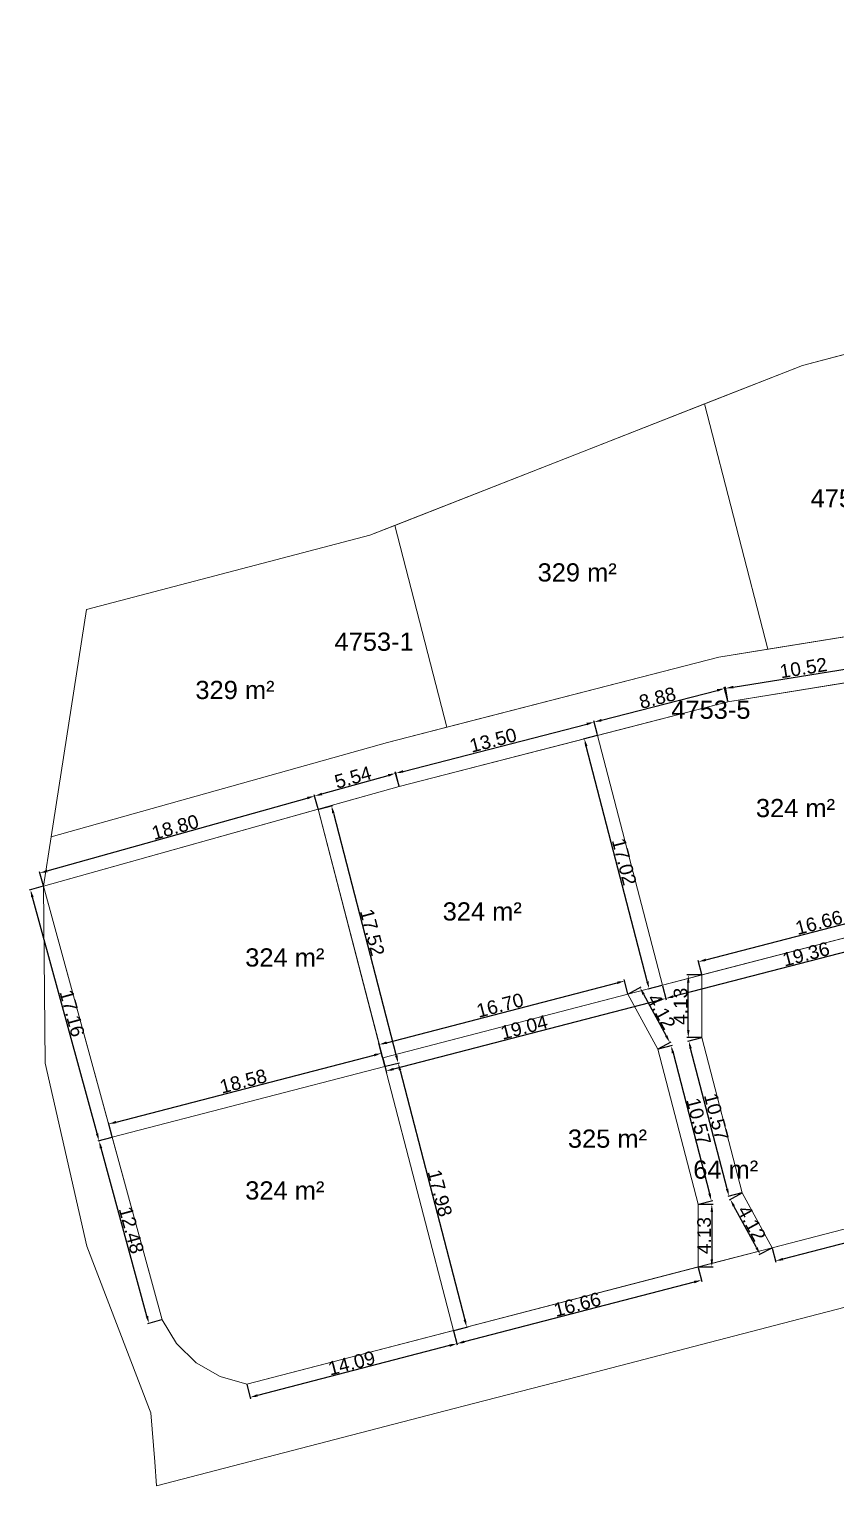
# Model space of a CAD drawing. Header units: metres. Extents: x 7500484 to 7500698, y 4674058 to 4675066.
# Drawn here: x 7500583.3 to 7500636.5, y 4674969.8 to 4675065.8 of the extents above; entities that cross this region are included whole.
import ezdxf

# ---------------------------------------------------------------- set-up
doc = ezdxf.new("R2010")
doc.units = ezdxf.units.M
doc.header["$PDMODE"] = 32
doc.header["$PDSIZE"] = 0.75
doc.layers.get('Defpoints').update_dxf_attribs({"lineweight": 0})
for name, color, linetype, lineweight in [('Nr-Kojshi', 251, 'Continuous', 0), ('Nr-Ri', 1, 'Continuous', 0), ('Parcela Baze', 7, 'Continuous', 0), ('ParcReNet_12', 1, 'Continuous', 0), ('YourDimensionLayer', 7, 'Continuous', 0)]:
    doc.layers.add(name, color=color, linetype=linetype, lineweight=lineweight)
doc.styles.get("Standard").update_dxf_attribs({"font": 'arial.ttf'})
doc.dimstyles.get("Standard").update_dxf_attribs({"dimtxt": 1.5, "dimasz": 0.18, "dimexe": 0.18, "dimexo": 0.0625, "dimgap": 0.09, "dimtad": 1, "dimtoh": 1, "dimzin": 0, "dimdsep": 46, "dimtxsty": 'Standard', "dimcen": 0.09, "dimse1": 1, "dimse2": 1, "dimsd1": 1, "dimsd2": 1, "dimadec": 0, "dimazin": 0, "dimtfac": 1, "dimtofl": 0, "dimtmove": 0, "dimatfit": 3, "dimfxl": 1, "dimtolj": 1, "dimtzin": 0, "dimarcsym": 0})

# ---------------------------------------------------------------- blocks, each defined once
blk = doc.blocks.new('*D146')
at = {"layer": 'Defpoints', "color": 0, "transparency": 16777216}
for p in [(7500602.38, 4675014.378), (7500606.78, 4674997.422), (7500607.651, 4674997.648)]:
    blk.add_point(p, dxfattribs=at)
at = {"layer": 'YourDimensionLayer', "color": 0, "lineweight": -2, "transparency": 16777216}
for p, q in [((7500602.41, 4675014.386), (7500603.338, 4675014.627)), ((7500603.377, 4675014.12), (7500607.526, 4674998.132)), ((7500606.81, 4674997.43), (7500607.738, 4674997.67))]:
    blk.add_line(p, q, dxfattribs=at)
at = {"layer": 'YourDimensionLayer', "color": 0, "transparency": 16777216}
for points in [[(7500603.457, 4675014.141), (7500603.296, 4675014.1), (7500603.251, 4675014.604)], [(7500607.606, 4674998.153), (7500607.445, 4674998.111), (7500607.651, 4674997.648)]]:
    blk.add_solid(points, dxfattribs=at)
at = {"layer": 'YourDimensionLayer', "color": 0, "transparency": 16777216, "insert": (7500605.94, 4675006.253), "char_height": 0.9, "attachment_point": 5, "rotation": 284.54689}
blk.add_mtext('\\A1;17.52', dxfattribs=at)
blk = doc.blocks.new('*D148')
at = {"layer": 'Defpoints', "color": 0, "transparency": 16777216}
for p in [(7500583.408, 4675009.067), (7500584.276, 4675009.304), (7500588.798, 4674992.755)]:
    blk.add_point(p, dxfattribs=at)
at = {"layer": 'YourDimensionLayer', "color": 0, "lineweight": -2, "transparency": 16777216}
for p, q in [((7500584.246, 4675009.296), (7500583.321, 4675009.043)), ((7500587.798, 4674993.001), (7500583.54, 4675008.584)), ((7500588.767, 4674992.747), (7500587.843, 4674992.495))]:
    blk.add_line(p, q, dxfattribs=at)
at = {"layer": 'YourDimensionLayer', "color": 0, "transparency": 16777216}
for points in [[(7500583.62, 4675008.606), (7500583.459, 4675008.563), (7500583.408, 4675009.067)], [(7500587.878, 4674993.023), (7500587.717, 4674992.979), (7500587.929, 4674992.518)]]:
    blk.add_solid(points, dxfattribs=at)
at = {"layer": 'YourDimensionLayer', "color": 0, "transparency": 16777216, "insert": (7500586.155, 4675000.925), "char_height": 0.9, "attachment_point": 5, "rotation": 285.28191}
blk.add_mtext('\\A1;17.16', dxfattribs=at)
blk = doc.blocks.new('*D149')
at = {"layer": 'Defpoints', "color": 0, "transparency": 16777216}
for p in [(7500602.137, 4675015.245), (7500602.38, 4675014.378), (7500584.276, 4675009.304)]:
    blk.add_point(p, dxfattribs=at)
at = {"layer": 'YourDimensionLayer', "color": 0, "lineweight": -2, "transparency": 16777216}
for p, q in [((7500584.515, 4675010.306), (7500601.656, 4675015.11)), ((7500602.372, 4675014.408), (7500602.113, 4675015.332)), ((7500584.268, 4675009.334), (7500584.009, 4675010.257))]:
    blk.add_line(p, q, dxfattribs=at)
at = {"layer": 'YourDimensionLayer', "color": 0, "transparency": 16777216}
for points in [[(7500601.633, 4675015.19), (7500601.678, 4675015.03), (7500602.137, 4675015.245)], [(7500584.492, 4675010.386), (7500584.537, 4675010.225), (7500584.033, 4675010.171)]]:
    blk.add_solid(points, dxfattribs=at)
at = {"layer": 'YourDimensionLayer', "color": 0, "transparency": 16777216, "insert": (7500592.949, 4675013.194), "char_height": 0.9, "attachment_point": 5, "rotation": 15.65766}
blk.add_mtext('\\A1;18.80', dxfattribs=at)
blk = doc.blocks.new('*D151')
at = {"layer": 'Defpoints', "color": 0, "transparency": 16777216}
for p in [(7500625.065, 4675002.776), (7500606.632, 4674997.992), (7500606.858, 4674997.121)]:
    blk.add_point(p, dxfattribs=at)
at = {"layer": 'YourDimensionLayer', "color": 0, "lineweight": -2, "transparency": 16777216}
for p, q in [((7500625.073, 4675002.746), (7500625.314, 4675001.818)), ((7500624.808, 4675001.779), (7500607.342, 4674997.247)), ((7500606.64, 4674997.962), (7500606.881, 4674997.034))]:
    blk.add_line(p, q, dxfattribs=at)
at = {"layer": 'YourDimensionLayer', "color": 0, "transparency": 16777216}
for points in [[(7500624.787, 4675001.86), (7500624.828, 4675001.698), (7500625.291, 4675001.905)], [(7500607.321, 4674997.328), (7500607.363, 4674997.166), (7500606.858, 4674997.121)]]:
    blk.add_solid(points, dxfattribs=at)
at = {"layer": 'YourDimensionLayer', "color": 0, "transparency": 16777216, "insert": (7500615.948, 4675000.001), "char_height": 0.9, "attachment_point": 5, "rotation": 14.54689}
blk.add_mtext('\\A1;19.04', dxfattribs=at)
blk = doc.blocks.new('*D153')
at = {"layer": 'Defpoints', "color": 0, "transparency": 16777216}
for p in [(7500607.473, 4675016.741), (7500607.716, 4675015.874), (7500602.38, 4675014.378)]:
    blk.add_point(p, dxfattribs=at)
at = {"layer": 'YourDimensionLayer', "color": 0, "lineweight": -2, "transparency": 16777216}
for p, q in [((7500602.619, 4675015.38), (7500606.992, 4675016.606)), ((7500607.708, 4675015.904), (7500607.449, 4675016.827)), ((7500602.372, 4675014.408), (7500602.113, 4675015.332))]:
    blk.add_line(p, q, dxfattribs=at)
at = {"layer": 'YourDimensionLayer', "color": 0, "transparency": 16777216}
for points in [[(7500606.969, 4675016.686), (7500607.014, 4675016.525), (7500607.473, 4675016.741)], [(7500602.596, 4675015.46), (7500602.641, 4675015.3), (7500602.137, 4675015.245)]]:
    blk.add_solid(points, dxfattribs=at)
at = {"layer": 'YourDimensionLayer', "color": 0, "transparency": 16777216, "insert": (7500604.669, 4675016.477), "char_height": 0.9, "attachment_point": 5, "rotation": 15.65766}
blk.add_mtext('\\A1;5.54', dxfattribs=at)
blk = doc.blocks.new('*D154')
at = {"layer": 'Defpoints', "color": 0, "transparency": 16777216}
for p in [(7500620.567, 4675020.118), (7500620.792, 4675019.246), (7500607.716, 4675015.874)]:
    blk.add_point(p, dxfattribs=at)
at = {"layer": 'YourDimensionLayer', "color": 0, "lineweight": -2, "transparency": 16777216}
for p, q in [((7500607.975, 4675016.87), (7500620.083, 4675019.993)), ((7500620.784, 4675019.276), (7500620.544, 4675020.205)), ((7500607.708, 4675015.904), (7500607.469, 4675016.833))]:
    blk.add_line(p, q, dxfattribs=at)
at = {"layer": 'YourDimensionLayer', "color": 0, "transparency": 16777216}
for points in [[(7500620.062, 4675020.073), (7500620.103, 4675019.912), (7500620.567, 4675020.118)], [(7500607.955, 4675016.951), (7500607.996, 4675016.79), (7500607.491, 4675016.745)]]:
    blk.add_solid(points, dxfattribs=at)
at = {"layer": 'YourDimensionLayer', "color": 0, "transparency": 16777216, "insert": (7500613.903, 4675018.92), "char_height": 0.9, "attachment_point": 5, "rotation": 14.4615}
blk.add_mtext('\\A1;13.50', dxfattribs=at)
blk = doc.blocks.new('*D156')
at = {"layer": 'Defpoints', "color": 0, "transparency": 16777216}
for p in [(7500643.803, 4675007.638), (7500625.065, 4675002.776), (7500625.291, 4675001.905)]:
    blk.add_point(p, dxfattribs=at)
at = {"layer": 'YourDimensionLayer', "color": 0, "lineweight": -2, "transparency": 16777216}
for p, q in [((7500643.81, 4675007.608), (7500644.051, 4675006.68)), ((7500643.545, 4675006.641), (7500625.775, 4675002.03)), ((7500625.073, 4675002.746), (7500625.314, 4675001.818))]:
    blk.add_line(p, q, dxfattribs=at)
at = {"layer": 'YourDimensionLayer', "color": 0, "transparency": 16777216}
for points in [[(7500643.524, 4675006.722), (7500643.566, 4675006.56), (7500644.029, 4675006.767)], [(7500625.755, 4675002.111), (7500625.796, 4675001.95), (7500625.291, 4675001.905)]]:
    blk.add_solid(points, dxfattribs=at)
at = {"layer": 'YourDimensionLayer', "color": 0, "transparency": 16777216, "insert": (7500634.533, 4675004.824), "char_height": 0.9, "attachment_point": 5, "rotation": 14.54689}
blk.add_mtext('\\A1;19.36', dxfattribs=at)
blk = doc.blocks.new('*D157')
at = {"layer": 'Defpoints', "color": 0, "transparency": 16777216}
for p in [(7500619.92, 4675019.02), (7500620.792, 4675019.246), (7500625.065, 4675002.776)]:
    blk.add_point(p, dxfattribs=at)
at = {"layer": 'YourDimensionLayer', "color": 0, "lineweight": -2, "transparency": 16777216}
for p, q in [((7500620.761, 4675019.238), (7500619.833, 4675018.998)), ((7500624.069, 4675003.034), (7500620.046, 4675018.536)), ((7500625.035, 4675002.768), (7500624.107, 4675002.527))]:
    blk.add_line(p, q, dxfattribs=at)
at = {"layer": 'YourDimensionLayer', "color": 0, "transparency": 16777216}
for points in [[(7500620.127, 4675018.557), (7500619.965, 4675018.515), (7500619.92, 4675019.02)], [(7500624.149, 4675003.055), (7500623.988, 4675003.013), (7500624.194, 4675002.55)]]:
    blk.add_solid(points, dxfattribs=at)
at = {"layer": 'YourDimensionLayer', "color": 0, "transparency": 16777216, "insert": (7500622.546, 4675010.912), "char_height": 0.9, "attachment_point": 5, "rotation": 284.54689}
blk.add_mtext('\\A1;17.02', dxfattribs=at)
blk = doc.blocks.new('*D158')
at = {"layer": 'Defpoints', "color": 0, "transparency": 16777216}
for p in [(7500629.166, 4675022.335), (7500629.391, 4675021.464), (7500620.792, 4675019.246)]:
    blk.add_point(p, dxfattribs=at)
at = {"layer": 'YourDimensionLayer', "color": 0, "lineweight": -2, "transparency": 16777216}
for p, q in [((7500621.051, 4675020.243), (7500628.682, 4675022.211)), ((7500629.383, 4675021.494), (7500629.144, 4675022.423)), ((7500620.784, 4675019.276), (7500620.544, 4675020.205))]:
    blk.add_line(p, q, dxfattribs=at)
at = {"layer": 'YourDimensionLayer', "color": 0, "transparency": 16777216}
for points in [[(7500628.661, 4675022.291), (7500628.703, 4675022.13), (7500629.166, 4675022.335)], [(7500621.03, 4675020.323), (7500621.072, 4675020.162), (7500620.567, 4675020.118)]]:
    blk.add_solid(points, dxfattribs=at)
at = {"layer": 'YourDimensionLayer', "color": 0, "transparency": 16777216, "insert": (7500624.741, 4675021.715), "char_height": 0.9, "attachment_point": 5, "rotation": 14.4615}
blk.add_mtext('\\A1;8.88', dxfattribs=at)
blk = doc.blocks.new('*D159')
at = {"layer": 'Defpoints', "color": 0, "transparency": 16777216}
for p in [(7500639.638, 4675024.025), (7500639.781, 4675023.137), (7500629.391, 4675021.464)]:
    blk.add_point(p, dxfattribs=at)
at = {"layer": 'YourDimensionLayer', "color": 0, "lineweight": -2, "transparency": 16777216}
for p, q in [((7500629.742, 4675022.432), (7500639.144, 4675023.946)), ((7500639.776, 4675023.167), (7500639.623, 4675024.114)), ((7500629.386, 4675021.495), (7500629.234, 4675022.441))]:
    blk.add_line(p, q, dxfattribs=at)
at = {"layer": 'YourDimensionLayer', "color": 0, "transparency": 16777216}
for points in [[(7500639.131, 4675024.028), (7500639.157, 4675023.863), (7500639.638, 4675024.025)], [(7500629.728, 4675022.514), (7500629.755, 4675022.35), (7500629.248, 4675022.353)]]:
    blk.add_solid(points, dxfattribs=at)
at = {"layer": 'YourDimensionLayer', "color": 0, "transparency": 16777216, "insert": (7500634.363, 4675023.687), "char_height": 0.9, "attachment_point": 5, "rotation": 9.14485}
blk.add_mtext('\\A1;10.52', dxfattribs=at)
blk = doc.blocks.new('*D200')
at = {"layer": 'Defpoints', "color": 0, "transparency": 16777216}
for p in [(7500648.466, 4674989.666), (7500632.301, 4674985.471), (7500632.527, 4674984.6)]:
    blk.add_point(p, dxfattribs=at)
at = {"layer": 'YourDimensionLayer', "color": 0, "lineweight": -2, "transparency": 16777216}
for p, q in [((7500648.474, 4674989.636), (7500648.715, 4674988.708)), ((7500648.208, 4674988.669), (7500633.011, 4674984.726)), ((7500632.308, 4674985.441), (7500632.549, 4674984.513))]:
    blk.add_line(p, q, dxfattribs=at)
at = {"layer": 'YourDimensionLayer', "color": 0, "transparency": 16777216}
for points in [[(7500648.187, 4674988.75), (7500648.229, 4674988.589), (7500648.692, 4674988.795)], [(7500632.99, 4674984.806), (7500633.032, 4674984.645), (7500632.527, 4674984.6)]]:
    blk.add_solid(points, dxfattribs=at)
at = {"layer": 'YourDimensionLayer', "color": 0, "transparency": 16777216, "insert": (7500640.483, 4674987.186), "char_height": 0.9, "attachment_point": 5, "rotation": 14.54689}
blk.add_mtext('\\A1;16.70', dxfattribs=at)
blk = doc.blocks.new('*D201')
at = {"layer": 'Defpoints', "color": 0, "transparency": 16777216}
for p in [(7500629.538, 4674988.661), (7500630.328, 4674989.092), (7500632.301, 4674985.471)]:
    blk.add_point(p, dxfattribs=at)
at = {"layer": 'YourDimensionLayer', "color": 0, "lineweight": -2, "transparency": 16777216}
for p, q in [((7500630.301, 4674989.077), (7500629.459, 4674988.618)), ((7500631.271, 4674985.48), (7500629.777, 4674988.222)), ((7500632.273, 4674985.456), (7500631.431, 4674984.998))]:
    blk.add_line(p, q, dxfattribs=at)
at = {"layer": 'YourDimensionLayer', "color": 0, "transparency": 16777216}
for points in [[(7500629.85, 4674988.262), (7500629.704, 4674988.182), (7500629.538, 4674988.661)], [(7500631.344, 4674985.52), (7500631.198, 4674985.44), (7500631.51, 4674985.041)]]:
    blk.add_solid(points, dxfattribs=at)
at = {"layer": 'YourDimensionLayer', "color": 0, "transparency": 16777216, "insert": (7500630.96, 4674987.089), "char_height": 0.9, "attachment_point": 5, "rotation": 298.58313}
blk.add_mtext('\\A1;4.12', dxfattribs=at)
blk = doc.blocks.new('*D202')
at = {"layer": 'Defpoints', "color": 0, "transparency": 16777216}
for p in [(7500627.674, 4674999.32), (7500626.803, 4674999.094), (7500630.328, 4674989.092)]:
    blk.add_point(p, dxfattribs=at)
at = {"layer": 'YourDimensionLayer', "color": 0, "lineweight": -2, "transparency": 16777216}
for p, q in [((7500627.644, 4674999.312), (7500626.716, 4674999.071)), ((7500629.331, 4674989.35), (7500626.928, 4674998.61)), ((7500630.298, 4674989.084), (7500629.37, 4674988.843))]:
    blk.add_line(p, q, dxfattribs=at)
at = {"layer": 'YourDimensionLayer', "color": 0, "transparency": 16777216}
for points in [[(7500627.009, 4674998.631), (7500626.848, 4674998.589), (7500626.803, 4674999.094)], [(7500629.412, 4674989.371), (7500629.251, 4674989.329), (7500629.457, 4674988.866)]]:
    blk.add_solid(points, dxfattribs=at)
at = {"layer": 'YourDimensionLayer', "color": 0, "transparency": 16777216, "insert": (7500628.618, 4674994.107), "char_height": 0.9, "attachment_point": 5, "rotation": 284.54689}
blk.add_mtext('\\A1;10.57', dxfattribs=at)
blk = doc.blocks.new('*D203')
at = {"layer": 'Defpoints', "color": 0, "transparency": 16777216}
for p in [(7500626.774, 4675003.453), (7500627.674, 4675003.453), (7500627.674, 4674999.32)]:
    blk.add_point(p, dxfattribs=at)
at = {"layer": 'YourDimensionLayer', "color": 0, "lineweight": -2, "transparency": 16777216}
for p, q in [((7500627.643, 4675003.453), (7500626.684, 4675003.453)), ((7500626.774, 4674999.82), (7500626.774, 4675002.953)), ((7500627.643, 4674999.32), (7500626.684, 4674999.32))]:
    blk.add_line(p, q, dxfattribs=at)
at = {"layer": 'YourDimensionLayer', "color": 0, "transparency": 16777216}
for points in [[(7500626.691, 4675002.953), (7500626.857, 4675002.953), (7500626.774, 4675003.453)], [(7500626.691, 4674999.82), (7500626.857, 4674999.82), (7500626.774, 4674999.32)]]:
    blk.add_solid(points, dxfattribs=at)
at = {"layer": 'YourDimensionLayer', "color": 0, "transparency": 16777216, "insert": (7500626.269, 4675001.386), "char_height": 0.9, "attachment_point": 5, "rotation": 90}
blk.add_mtext('\\A1;4.13', dxfattribs=at)
blk = doc.blocks.new('*D204')
at = {"layer": 'Defpoints', "color": 0, "transparency": 16777216}
for p in [(7500643.576, 4675008.509), (7500643.803, 4675007.638), (7500627.674, 4675003.453)]:
    blk.add_point(p, dxfattribs=at)
at = {"layer": 'YourDimensionLayer', "color": 0, "lineweight": -2, "transparency": 16777216}
for p, q in [((7500627.932, 4675004.449), (7500643.093, 4675008.383)), ((7500643.795, 4675007.668), (7500643.554, 4675008.596)), ((7500627.666, 4675003.483), (7500627.425, 4675004.411))]:
    blk.add_line(p, q, dxfattribs=at)
at = {"layer": 'YourDimensionLayer', "color": 0, "transparency": 16777216}
for points in [[(7500643.072, 4675008.464), (7500643.113, 4675008.303), (7500643.576, 4675008.509)], [(7500627.911, 4675004.53), (7500627.953, 4675004.369), (7500627.448, 4675004.324)]]:
    blk.add_solid(points, dxfattribs=at)
at = {"layer": 'YourDimensionLayer', "color": 0, "transparency": 16777216, "insert": (7500635.385, 4675006.905), "char_height": 0.9, "attachment_point": 5, "rotation": 14.54689}
blk.add_mtext('\\A1;16.66', dxfattribs=at)
blk = doc.blocks.new('*D205')
at = {"layer": 'Defpoints', "color": 0, "transparency": 16777216}
for p in [(7500624.77, 4674998.567), (7500627.424, 4674988.338), (7500628.295, 4674988.565)]:
    blk.add_point(p, dxfattribs=at)
at = {"layer": 'YourDimensionLayer', "color": 0, "lineweight": -2, "transparency": 16777216}
for p, q in [((7500624.8, 4674998.574), (7500625.728, 4674998.815)), ((7500625.767, 4674998.309), (7500628.17, 4674989.049)), ((7500627.454, 4674988.346), (7500628.382, 4674988.587))]:
    blk.add_line(p, q, dxfattribs=at)
at = {"layer": 'YourDimensionLayer', "color": 0, "transparency": 16777216}
for points in [[(7500625.847, 4674998.33), (7500625.686, 4674998.288), (7500625.641, 4674998.793)], [(7500628.25, 4674989.069), (7500628.089, 4674989.028), (7500628.295, 4674988.565)]]:
    blk.add_solid(points, dxfattribs=at)
at = {"layer": 'YourDimensionLayer', "color": 0, "transparency": 16777216, "insert": (7500627.457, 4674993.805), "char_height": 0.9, "attachment_point": 5, "rotation": 284.54689}
blk.add_mtext('\\A1;10.57', dxfattribs=at)
blk = doc.blocks.new('*D206')
at = {"layer": 'Defpoints', "color": 0, "transparency": 16777216}
for p in [(7500627.424, 4674988.338), (7500627.424, 4674984.206), (7500628.324, 4674984.206)]:
    blk.add_point(p, dxfattribs=at)
at = {"layer": 'YourDimensionLayer', "color": 0, "lineweight": -2, "transparency": 16777216}
for p, q in [((7500627.455, 4674988.338), (7500628.414, 4674988.338)), ((7500628.324, 4674987.838), (7500628.324, 4674984.706)), ((7500627.455, 4674984.206), (7500628.414, 4674984.206))]:
    blk.add_line(p, q, dxfattribs=at)
at = {"layer": 'YourDimensionLayer', "color": 0, "transparency": 16777216}
for points in [[(7500628.241, 4674987.838), (7500628.407, 4674987.838), (7500628.324, 4674988.338)], [(7500628.241, 4674984.706), (7500628.407, 4674984.706), (7500628.324, 4674984.206)]]:
    blk.add_solid(points, dxfattribs=at)
at = {"layer": 'YourDimensionLayer', "color": 0, "transparency": 16777216, "insert": (7500627.819, 4674986.272), "char_height": 0.9, "attachment_point": 5, "rotation": 90}
blk.add_mtext('\\A1;4.13', dxfattribs=at)
blk = doc.blocks.new('*D207')
at = {"layer": 'Defpoints', "color": 0, "transparency": 16777216}
for p in [(7500627.424, 4674984.206), (7500611.295, 4674980.021), (7500611.522, 4674979.15)]:
    blk.add_point(p, dxfattribs=at)
at = {"layer": 'YourDimensionLayer', "color": 0, "lineweight": -2, "transparency": 16777216}
for p, q in [((7500627.432, 4674984.176), (7500627.673, 4674983.248)), ((7500627.166, 4674983.209), (7500612.006, 4674979.275)), ((7500611.303, 4674979.991), (7500611.544, 4674979.063))]:
    blk.add_line(p, q, dxfattribs=at)
at = {"layer": 'YourDimensionLayer', "color": 0, "transparency": 16777216}
for points in [[(7500627.145, 4674983.29), (7500627.187, 4674983.129), (7500627.65, 4674983.335)], [(7500611.985, 4674979.356), (7500612.026, 4674979.195), (7500611.522, 4674979.15)]]:
    blk.add_solid(points, dxfattribs=at)
at = {"layer": 'YourDimensionLayer', "color": 0, "transparency": 16777216, "insert": (7500619.459, 4674981.731), "char_height": 0.9, "attachment_point": 5, "rotation": 14.54689}
blk.add_mtext('\\A1;16.66', dxfattribs=at)
blk = doc.blocks.new('*D210')
at = {"layer": 'Defpoints', "color": 0, "transparency": 16777216}
for p in [(7500622.571, 4675003.058), (7500622.797, 4675002.187), (7500606.632, 4674997.992)]:
    blk.add_point(p, dxfattribs=at)
at = {"layer": 'YourDimensionLayer', "color": 0, "lineweight": -2, "transparency": 16777216}
for p, q in [((7500622.79, 4675002.217), (7500622.549, 4675003.145)), ((7500606.89, 4674998.989), (7500622.087, 4675002.933)), ((7500606.624, 4674998.023), (7500606.383, 4674998.951))]:
    blk.add_line(p, q, dxfattribs=at)
at = {"layer": 'YourDimensionLayer', "color": 0, "transparency": 16777216}
for points in [[(7500622.066, 4675003.013), (7500622.108, 4675002.852), (7500622.571, 4675003.058)], [(7500606.869, 4674999.07), (7500606.911, 4674998.909), (7500606.406, 4674998.864)]]:
    blk.add_solid(points, dxfattribs=at)
at = {"layer": 'YourDimensionLayer', "color": 0, "transparency": 16777216, "insert": (7500614.362, 4675001.449), "char_height": 0.9, "attachment_point": 5, "rotation": 14.54689}
blk.add_mtext('\\A1;16.70', dxfattribs=at)
blk = doc.blocks.new('*D211')
at = {"layer": 'Defpoints', "color": 0, "transparency": 16777216}
for p in [(7500622.797, 4675002.187), (7500624.77, 4674998.567), (7500625.56, 4674998.997)]:
    blk.add_point(p, dxfattribs=at)
at = {"layer": 'YourDimensionLayer', "color": 0, "lineweight": -2, "transparency": 16777216}
for p, q in [((7500622.825, 4675002.202), (7500623.667, 4675002.661)), ((7500623.827, 4675002.179), (7500625.321, 4674999.436)), ((7500624.797, 4674998.582), (7500625.639, 4674999.04))]:
    blk.add_line(p, q, dxfattribs=at)
at = {"layer": 'YourDimensionLayer', "color": 0, "transparency": 16777216}
for points in [[(7500623.9, 4675002.219), (7500623.754, 4675002.139), (7500623.588, 4675002.618)], [(7500625.394, 4674999.476), (7500625.248, 4674999.396), (7500625.56, 4674998.997)]]:
    blk.add_solid(points, dxfattribs=at)
at = {"layer": 'YourDimensionLayer', "color": 0, "transparency": 16777216, "insert": (7500625.01, 4675001.045), "char_height": 0.9, "attachment_point": 5, "rotation": 298.58313}
blk.add_mtext('\\A1;4.12', dxfattribs=at)
blk = doc.blocks.new('*D212')
at = {"layer": 'Defpoints', "color": 0, "transparency": 16777216}
for p in [(7500606.78, 4674997.422), (7500611.295, 4674980.021), (7500612.167, 4674980.247)]:
    blk.add_point(p, dxfattribs=at)
at = {"layer": 'YourDimensionLayer', "color": 0, "lineweight": -2, "transparency": 16777216}
for p, q in [((7500606.81, 4674997.43), (7500607.738, 4674997.67)), ((7500607.777, 4674997.164), (7500612.041, 4674980.731)), ((7500611.326, 4674980.029), (7500612.254, 4674980.269))]:
    blk.add_line(p, q, dxfattribs=at)
at = {"layer": 'YourDimensionLayer', "color": 0, "transparency": 16777216}
for points in [[(7500607.857, 4674997.185), (7500607.696, 4674997.143), (7500607.651, 4674997.648)], [(7500612.122, 4674980.752), (7500611.96, 4674980.71), (7500612.167, 4674980.247)]]:
    blk.add_solid(points, dxfattribs=at)
at = {"layer": 'YourDimensionLayer', "color": 0, "transparency": 16777216, "insert": (7500610.397, 4674989.074), "char_height": 0.9, "attachment_point": 5, "rotation": 284.54689}
blk.add_mtext('\\A1;17.98', dxfattribs=at)
blk = doc.blocks.new('*D213')
at = {"layer": 'Defpoints', "color": 0, "transparency": 16777216}
for p in [(7500611.295, 4674980.021), (7500597.662, 4674976.483), (7500597.888, 4674975.612)]:
    blk.add_point(p, dxfattribs=at)
at = {"layer": 'YourDimensionLayer', "color": 0, "lineweight": -2, "transparency": 16777216}
for p, q in [((7500611.303, 4674979.991), (7500611.544, 4674979.063)), ((7500611.038, 4674979.024), (7500598.372, 4674975.737)), ((7500597.67, 4674976.453), (7500597.911, 4674975.525))]:
    blk.add_line(p, q, dxfattribs=at)
at = {"layer": 'YourDimensionLayer', "color": 0, "transparency": 16777216}
for points in [[(7500611.017, 4674979.105), (7500611.059, 4674978.943), (7500611.522, 4674979.15)], [(7500598.351, 4674975.818), (7500598.393, 4674975.657), (7500597.888, 4674975.612)]]:
    blk.add_solid(points, dxfattribs=at)
at = {"layer": 'YourDimensionLayer', "color": 0, "transparency": 16777216, "insert": (7500604.578, 4674977.869), "char_height": 0.9, "attachment_point": 5, "rotation": 14.54689}
blk.add_mtext('\\A1;14.09', dxfattribs=at)
blk = doc.blocks.new('*D218')
at = {"layer": 'Defpoints', "color": 0, "transparency": 16777216}
for p in [(7500587.929, 4674992.518), (7500588.798, 4674992.755), (7500592.086, 4674980.72)]:
    blk.add_point(p, dxfattribs=at)
at = {"layer": 'YourDimensionLayer', "color": 0, "lineweight": -2, "transparency": 16777216}
for p, q in [((7500588.767, 4674992.747), (7500587.843, 4674992.495)), ((7500591.086, 4674980.965), (7500588.061, 4674992.036)), ((7500592.056, 4674980.712), (7500591.131, 4674980.459))]:
    blk.add_line(p, q, dxfattribs=at)
at = {"layer": 'YourDimensionLayer', "color": 0, "transparency": 16777216}
for points in [[(7500588.142, 4674992.058), (7500587.981, 4674992.014), (7500587.929, 4674992.518)], [(7500591.166, 4674980.987), (7500591.006, 4674980.943), (7500591.218, 4674980.483)]]:
    blk.add_solid(points, dxfattribs=at)
at = {"layer": 'YourDimensionLayer', "color": 0, "transparency": 16777216, "insert": (7500590.06, 4674986.633), "char_height": 0.9, "attachment_point": 5, "rotation": 285.28191}
blk.add_mtext('\\A1;12.48', dxfattribs=at)
blk = doc.blocks.new('*D219')
at = {"layer": 'Defpoints', "color": 0, "transparency": 16777216}
for p in [(7500606.554, 4674998.293), (7500606.78, 4674997.422), (7500588.798, 4674992.755)]:
    blk.add_point(p, dxfattribs=at)
at = {"layer": 'YourDimensionLayer', "color": 0, "lineweight": -2, "transparency": 16777216}
for p, q in [((7500606.772, 4674997.452), (7500606.531, 4674998.38)), ((7500589.055, 4674993.752), (7500606.07, 4674998.167)), ((7500588.79, 4674992.786), (7500588.549, 4674993.714))]:
    blk.add_line(p, q, dxfattribs=at)
at = {"layer": 'YourDimensionLayer', "color": 0, "transparency": 16777216}
for points in [[(7500606.049, 4674998.248), (7500606.091, 4674998.087), (7500606.554, 4674998.293)], [(7500589.035, 4674993.833), (7500589.076, 4674993.672), (7500588.572, 4674993.627)]]:
    blk.add_solid(points, dxfattribs=at)
at = {"layer": 'YourDimensionLayer', "color": 0, "transparency": 16777216, "insert": (7500597.436, 4674996.448), "char_height": 0.9, "attachment_point": 5, "rotation": 14.54689}
blk.add_mtext('\\A1;18.58', dxfattribs=at)

msp = doc.modelspace()

# ---------------------------------------------------------------- linework, layer by layer
at = {"layer": 'Parcela Baze'}
msp.add_lwpolyline([(7500670.781, 4675028.142), (7500670.782, 4675028.127), (7500629.391, 4675021.464), (7500607.716, 4675015.874), (7500584.276, 4675009.304), (7500584.781, 4675012.561), (7500587.101, 4675027.541), (7500605.774, 4675032.436), (7500619.29, 4675037.736), (7500634.308, 4675043.625), (7500647.161, 4675047.016), (7500650.743, 4675047.961), (7500669.484, 4675057.308), (7500679.627, 4675062.366), (7500695.712, 4675065.793), (7500688.518, 4675050.018), (7500686.159, 4675044.845), (7500685.57, 4675043.553), (7500672.642, 4675028.426), (7500670.782, 4675028.127)], dxfattribs=at)
at = {"layer": 'Parcela Baze', "flags": 128}
for points in [[(7500687.854, 4674999.887), (7500597.662, 4674976.483), (7500595.911, 4674976.98), (7500594.335, 4674977.893), (7500593.034, 4674979.165), (7500592.086, 4674980.72), (7500584.276, 4675009.304), (7500607.716, 4675015.874), (7500629.391, 4675021.464), (7500670.782, 4675028.127), (7500672.642, 4675028.426), (7500687.648, 4675030.877), (7500694.961, 4675031.486), (7500695.374, 4675023.707), (7500695.707, 4675017.449), (7500696.522, 4675002.098)], [(7500584.276, 4675009.304), (7500592.086, 4674980.72), (7500593.034, 4674979.165), (7500594.335, 4674977.893), (7500595.911, 4674976.98), (7500597.662, 4674976.483), (7500687.854, 4674999.887), (7500685.98, 4674994.249), (7500669.598, 4674989.996), (7500656.233, 4674986.526), (7500646.434, 4674983.981), (7500634.159, 4674980.794), (7500619.531, 4674976.996), (7500612.618, 4674975.201), (7500610.753, 4674974.717), (7500591.728, 4674969.778), (7500591.598, 4674971.37), (7500591.337, 4674974.585), (7500591.247, 4674974.818), (7500587.119, 4674985.57), (7500584.374, 4674997.634)]]:
    msp.add_lwpolyline(points, close=True, dxfattribs=at)
at = {"layer": 'ParcReNet_12', "flags": 128}
for points in [[(7500645.502, 4675046.578), (7500634.308, 4675043.625), (7500627.844, 4675041.09), (7500632.013, 4675024.925), (7500649.443, 4675027.731)], [(7500680.24, 4675037.317), (7500678.991, 4675040.473), (7500671.078, 4675031.213), (7500670.306, 4675031.089), (7500628.777, 4675024.404), (7500606.936, 4675018.771), (7500584.781, 4675012.561), (7500584.276, 4675009.304), (7500607.716, 4675015.874), (7500629.391, 4675021.464), (7500670.782, 4675028.127), (7500672.642, 4675028.426)], [(7500627.844, 4675041.09), (7500619.29, 4675037.736), (7500607.419, 4675033.081), (7500610.849, 4675019.78), (7500628.777, 4675024.404), (7500632.013, 4675024.925)], [(7500607.419, 4675033.081), (7500605.774, 4675032.436), (7500587.101, 4675027.541), (7500584.781, 4675012.561), (7500606.936, 4675018.771), (7500610.849, 4675019.78)], [(7500639.781, 4675023.137), (7500629.391, 4675021.464), (7500620.792, 4675019.246), (7500625.065, 4675002.776), (7500643.803, 4675007.638)], [(7500620.792, 4675019.246), (7500607.716, 4675015.874), (7500602.38, 4675014.378), (7500606.632, 4674997.992), (7500625.065, 4675002.776)], [(7500602.38, 4675014.378), (7500584.276, 4675009.304), (7500588.798, 4674992.755), (7500606.78, 4674997.422)], [(7500643.803, 4675007.638), (7500627.674, 4675003.453), (7500627.674, 4674999.32), (7500630.328, 4674989.092), (7500632.301, 4674985.471), (7500648.466, 4674989.666)], [(7500627.674, 4674999.32), (7500627.674, 4675003.453), (7500625.065, 4675002.776), (7500622.797, 4675002.187), (7500624.77, 4674998.567), (7500627.424, 4674988.338), (7500627.424, 4674984.206), (7500632.301, 4674985.471), (7500630.328, 4674989.092)], [(7500624.77, 4674998.567), (7500622.797, 4675002.187), (7500606.632, 4674997.992), (7500606.78, 4674997.422), (7500611.295, 4674980.021), (7500627.424, 4674984.206), (7500627.424, 4674988.338)], [(7500606.78, 4674997.422), (7500588.798, 4674992.755), (7500592.086, 4674980.72), (7500593.034, 4674979.165), (7500594.335, 4674977.893), (7500595.911, 4674976.98), (7500597.662, 4674976.483), (7500611.295, 4674980.021)]]:
    msp.add_lwpolyline(points, close=True, dxfattribs=at)

# ---------------------------------------------------------------- texts
at = {"layer": 'Nr-Kojshi'}
for s, p in [('4753-2', (7500634.836, 4675034.27)), ('4753-1', (7500603.454, 4675024.818)), ('4753-5', (7500625.655, 4675020.335))]:
    msp.add_text(s, height=1.2, dxfattribs=at).set_placement(p)
at = {"layer": 'Nr-Ri'}
for s, p in [('329 m²', (7500616.841, 4675029.385)), ('329 m²', (7500594.281, 4675021.638)), ('324 m²', (7500631.231, 4675013.853)), ('324 m²', (7500610.583, 4675007.04)), ('324 m²', (7500597.567, 4675004.006)), ('325 m²', (7500618.835, 4674992.065)), ('64 m²', (7500627.099, 4674990.022)), ('324 m²', (7500597.567, 4674988.65))]:
    msp.add_text(s, height=1.2, dxfattribs=at).set_placement(p)

# ---------------------------------------------------------------- dimensions: what is measured, and where the dimension line sits
at = {"layer": 'YourDimensionLayer'}
for p1, p2, picture, middle in [((7500629.391, 4675021.464), (7500639.781, 4675023.137), '*D159', (7500634.363, 4675023.687)), ((7500620.792, 4675019.246), (7500629.391, 4675021.464), '*D158', (7500624.741, 4675021.715)), ((7500607.716, 4675015.874), (7500620.792, 4675019.246), '*D154', (7500613.903, 4675018.92)), ((7500625.065, 4675002.776), (7500620.792, 4675019.246), '*D157', (7500622.546, 4675010.912)), ((7500602.38, 4675014.378), (7500607.716, 4675015.874), '*D153', (7500604.669, 4675016.477)), ((7500584.276, 4675009.304), (7500602.38, 4675014.378), '*D149', (7500592.949, 4675013.194)), ((7500602.38, 4675014.378), (7500606.78, 4674997.422), '*D146', (7500605.94, 4675006.253)), ((7500588.798, 4674992.755), (7500584.276, 4675009.304), '*D148', (7500586.155, 4675000.925)), ((7500627.674, 4675003.453), (7500643.803, 4675007.638), '*D204', (7500635.385, 4675006.905)), ((7500643.803, 4675007.638), (7500625.065, 4675002.776), '*D156', (7500634.533, 4675004.824)), ((7500606.632, 4674997.992), (7500622.797, 4675002.187), '*D210', (7500614.362, 4675001.449)), ((7500627.674, 4674999.32), (7500627.674, 4675003.453), '*D203', (7500626.269, 4675001.386)), ((7500625.065, 4675002.776), (7500606.632, 4674997.992), '*D151', (7500615.948, 4675000.001)), ((7500622.797, 4675002.187), (7500624.77, 4674998.567), '*D211', (7500625.01, 4675001.045)), ((7500630.328, 4674989.092), (7500627.674, 4674999.32), '*D202', (7500628.618, 4674994.107)), ((7500588.798, 4674992.755), (7500606.78, 4674997.422), '*D219', (7500597.436, 4674996.448)), ((7500624.77, 4674998.567), (7500627.424, 4674988.338), '*D205', (7500627.457, 4674993.805)), ((7500606.78, 4674997.422), (7500611.295, 4674980.021), '*D212', (7500610.397, 4674989.074)), ((7500592.086, 4674980.72), (7500588.798, 4674992.755), '*D218', (7500590.06, 4674986.633)), ((7500648.466, 4674989.666), (7500632.301, 4674985.471), '*D200', (7500640.483, 4674987.186)), ((7500632.301, 4674985.471), (7500630.328, 4674989.092), '*D201', (7500630.96, 4674987.089)), ((7500627.424, 4674988.338), (7500627.424, 4674984.206), '*D206', (7500627.819, 4674986.272)), ((7500627.424, 4674984.206), (7500611.295, 4674980.021), '*D207', (7500619.459, 4674981.731)), ((7500611.2955, 4674980.0208), (7500597.662, 4674976.483), '*D213', (7500604.5781, 4674977.8691))]:
    dim = msp.add_aligned_dim(p1=p1, p2=p2, distance=0.9, dimstyle='Standard', override={"dimscale": 0.5, "dimtxt": 1.8, "dimasz": 1, "dimtoh": 0, "dimcen": 0, "dimse1": 0, "dimse2": 0, "dimsd1": 0, "dimsd2": 0}, dxfattribs=at)
    dim.commit()
    dim.dimension.update_dxf_attribs({"geometry": picture, "text_midpoint": middle})

doc.saveas('drawing.dxf')
